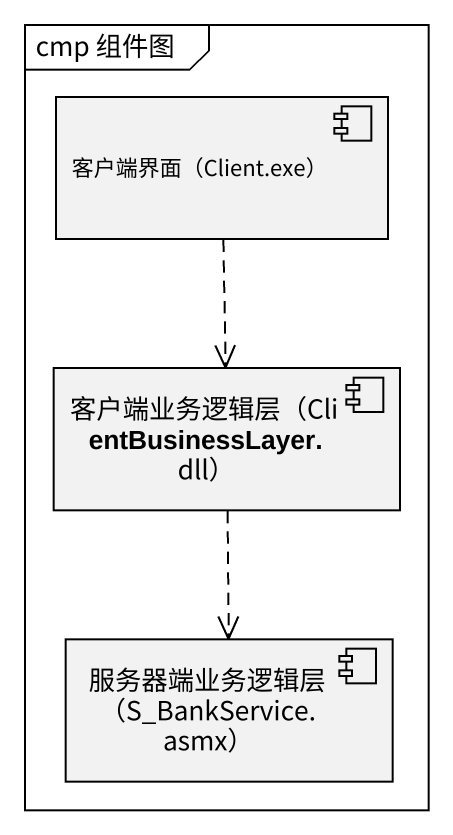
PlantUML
@startuml
mainframe cmp 组件图
component "客户端界面（Client.exe）" as 客户端界面_Client_exe
component "客户端业务逻辑层（ClientBusinessLayer.dll）" as 客户端业务逻辑层
component "服务器端业务逻辑层（S_BankService.asmx）" as 服务器端业务逻辑层_S_BankService_asmx
客户端界面_Client_exe ..> 客户端业务逻辑层
客户端业务逻辑层 ..> 服务器端业务逻辑层_S_BankService_asmx
@enduml
